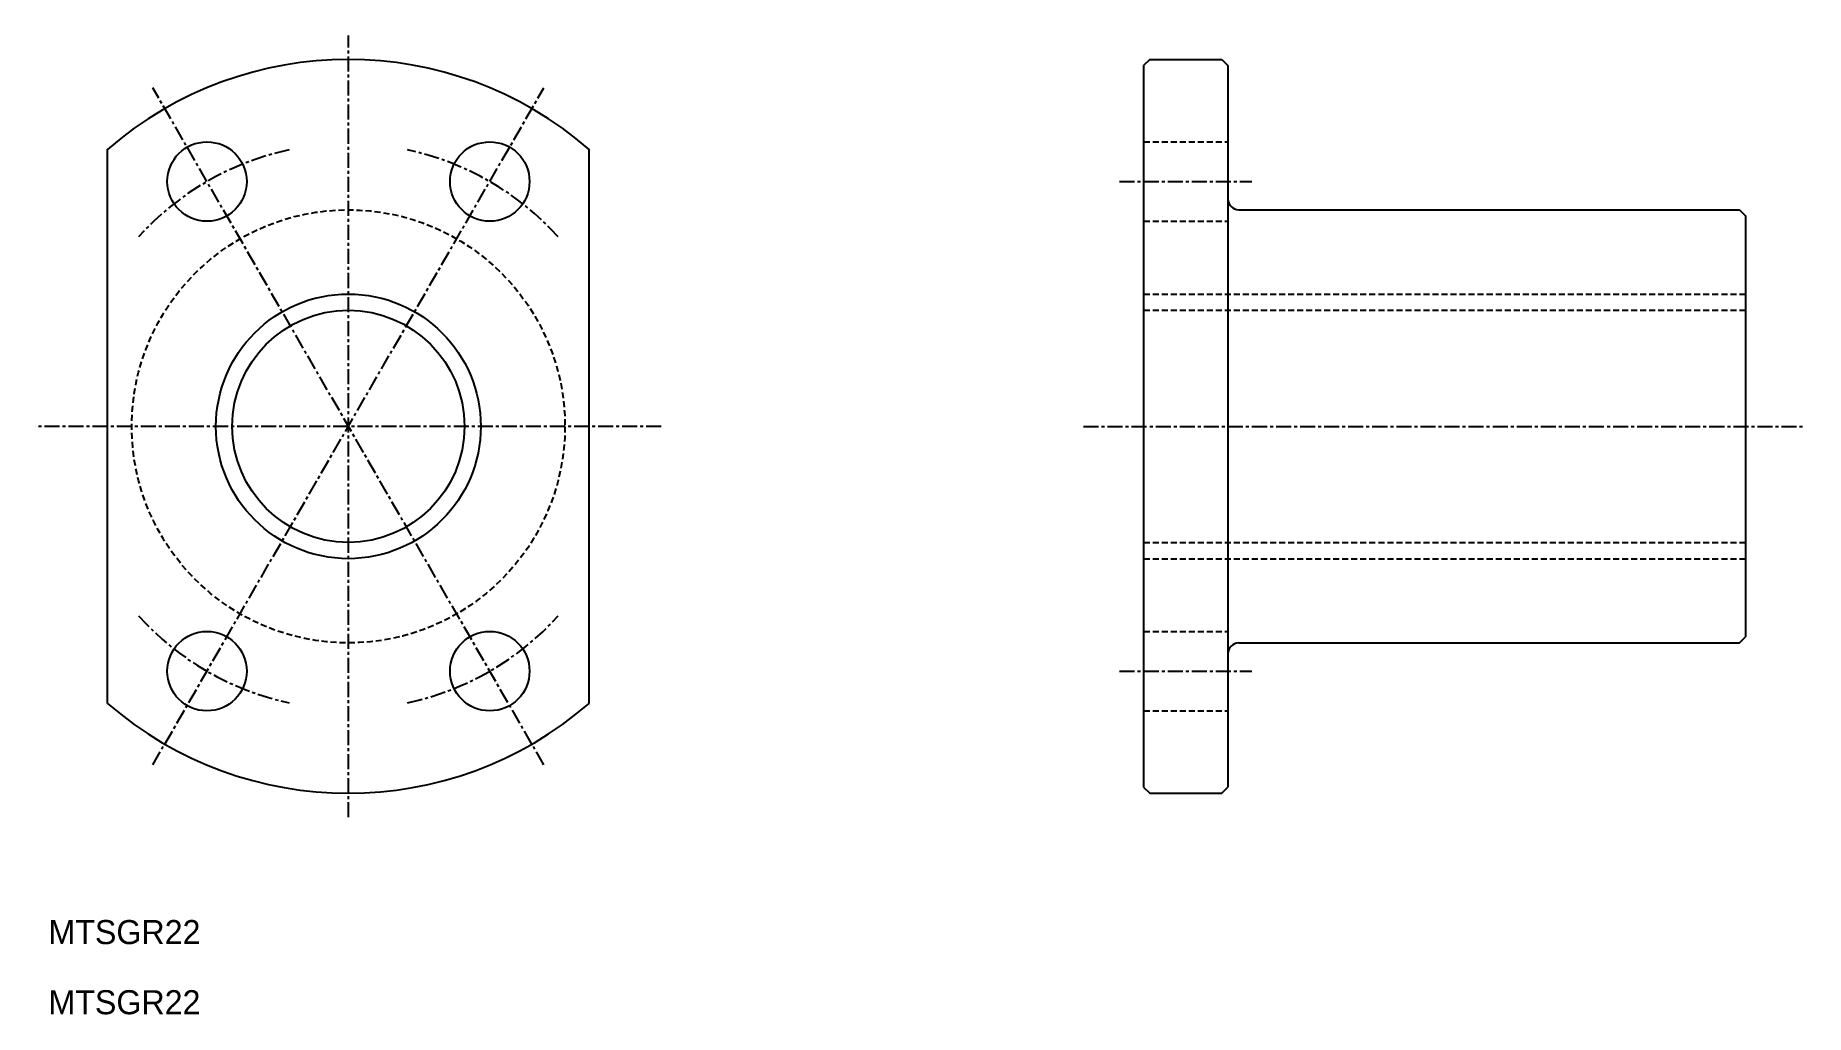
# Model space of a CAD drawing. Extents: x 91 to 238, y 34 to 115.
import ezdxf

# ---------------------------------------------------------------- set-up
doc = ezdxf.new("R2010")
doc.units = 0
doc.linetypes.add('CENTER', pattern=[2, 1.25, -0.25, 0.25, -0.25])
doc.linetypes.add('DASHED', pattern=[0.75, 0.5, -0.25])
doc.layers.get('0').update_dxf_attribs({"linetype": 'CONTINUOUS'})
doc.layers.add('CENTER', color=1, linetype='CENTER')

msp = doc.modelspace()

# ---------------------------------------------------------------- linework, layer by layer
at = {"color": 7, "linetype": 'CONTINUOUS'}
for p, q in [((183.29, 113.3), (182.79, 112.8)), ((183.29, 113.3), (189.29, 113.3)), ((189.29, 113.3), (189.79, 112.8)), ((182.79, 112.8), (182.79, 52.8)), ((189.79, 112.8), (189.79, 52.8)), ((96.71, 59.77), (96.71, 105.83)), ((136.71, 59.77), (136.71, 105.83)), ((190.69, 100.8), (232.29, 100.8)), ((232.29, 100.8), (232.79, 100.3)), ((232.79, 100.3), (232.79, 65.3)), ((182.79, 98.05), (182.79, 98.05)), ((182.79, 82.8), (182.79, 82.8)), ((190.69, 64.8), (232.29, 64.8)), ((232.29, 64.8), (232.79, 65.3)), ((182.79, 52.8), (183.29, 52.3)), ((183.29, 52.3), (189.29, 52.3)), ((189.29, 52.3), (189.79, 52.8))]:
    msp.add_line(p, q, dxfattribs=at)
at = {"color": 3, "linetype": 'DASHED'}
for p, q in [((182.79, 106.45), (189.79, 106.45)), ((182.79, 99.85), (189.79, 99.85)), ((182.79, 93.8), (232.79, 93.8)), ((182.79, 92.45), (232.79, 92.45)), ((182.79, 73.15), (232.79, 73.15)), ((182.79, 71.8), (232.79, 71.8)), ((182.79, 65.75), (189.79, 65.75)), ((182.79, 59.15), (189.79, 59.15))]:
    msp.add_line(p, q, dxfattribs=at)
at = {"color": 7, "linetype": 'CONTINUOUS'}
for centre, radius in [((104.96, 103.15), 3.3), ((128.46, 103.15), 3.3), ((116.71, 82.8), 9.65), ((104.96, 62.45), 3.3), ((128.46, 62.45), 3.3)]:
    msp.add_circle(centre, radius, dxfattribs=at)
at = {"color": 3, "linetype": 'DASHED'}
msp.add_circle((116.71, 82.8), 18, dxfattribs=at)
at = {"color": 3, "linetype": 'CONTINUOUS'}
msp.add_circle((116.71, 82.8), 11, dxfattribs=at)
at = {"color": 7, "linetype": 'CONTINUOUS'}
for centre, radius, start, end in [((116.71, 82.8), 30.5, 49.0244, 130.9756), ((190.69, 101.7), 0.9, 180, 270), ((190.69, 63.9), 0.9, 90, 180), ((116.71, 82.8), 30.5, 229.0244, 310.9756)]:
    msp.add_arc(centre, radius, start, end, dxfattribs=at)
at = {"layer": 'CENTER', "color": 1, "linetype": 'CENTER'}
for p, q in [((116.71, 50.3), (116.71, 115.3)), ((132.96, 54.66), (100.46, 110.95)), ((100.46, 54.66), (132.96, 110.95)), ((180.79, 103.15), (191.79, 103.15)), ((142.71, 82.8), (90.71, 82.8)), ((177.79, 82.8), (237.79, 82.8)), ((180.79, 62.45), (191.79, 62.45))]:
    msp.add_line(p, q, dxfattribs=at)
for start, end in [(102.0798, 137.9202), (42.0798, 77.9202), (222.0798, 257.9202), (282.0798, 317.9202)]:
    msp.add_arc((116.71, 82.8), 23.5, start, end, dxfattribs=at)

# ---------------------------------------------------------------- texts
at = {"color": 7, "linetype": 'CONTINUOUS'}
for p in [(91.79, 39.76), (91.79, 33.93)]:
    msp.add_text('MTSGR22', height=2, dxfattribs=at).set_placement(p)

doc.saveas('drawing.dxf')
